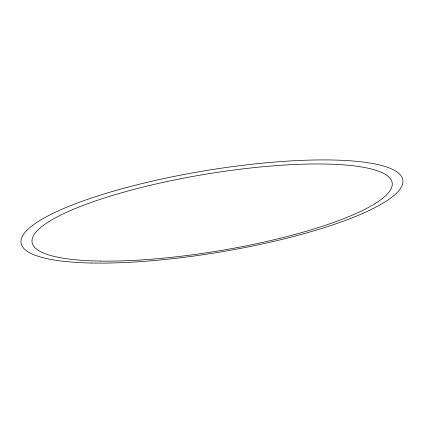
<?xml version="1.0" encoding="UTF-8"?>
<svg xmlns="http://www.w3.org/2000/svg" width="423" height="423" viewBox="0 0 423 423"><rect width="100%" height="100%" fill="white"/><g stroke="black" fill="none" stroke-linecap="round" stroke-linejoin="round"><path stroke-width="0.63" d="M91.601 263.016A193.48 41.343 -9.4 0 0 400.565 188.335A193.48 41.343 -9.4 0 0 143.667 183.17A193.48 41.343 -9.4 0 0 91.601 263.016M100.404 261.076A182.487 38.879 -9.4 0 0 390.371 190.112A182.487 38.879 -9.4 0 0 145.57 186.453A182.487 38.879 -9.4 0 0 100.404 261.076"/></g></svg>
